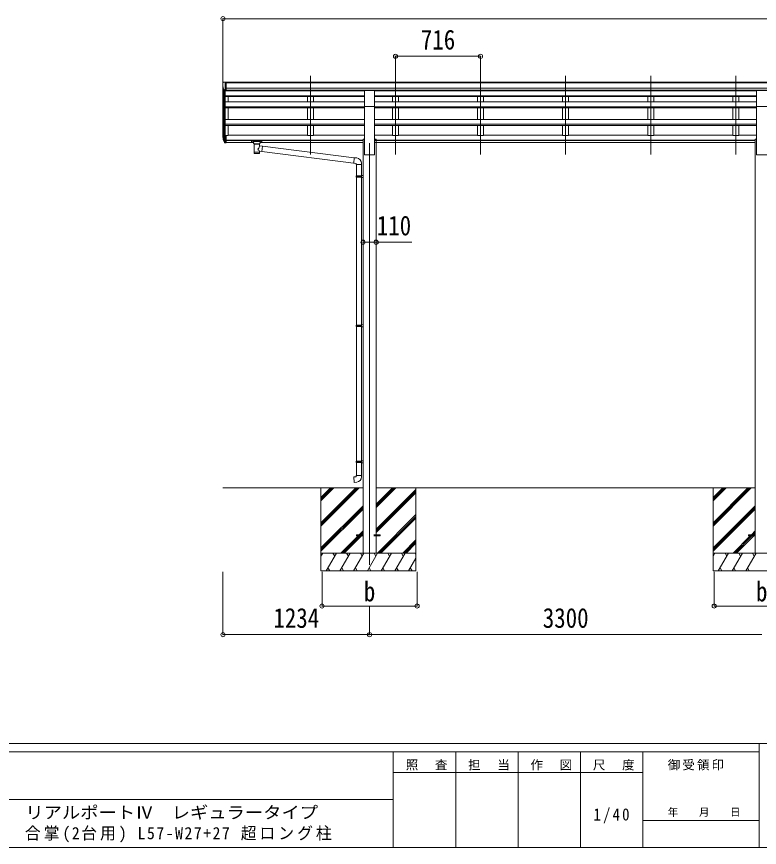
# Model space of a CAD drawing. Units: millimetres at full size. Extents: x -9783 to 33754, y -10064 to 6752.
# Drawn here: x 36 to 6287, y -6828 to 165 of the extents above; entities that cross this region are included whole.
import ezdxf
from ezdxf.enums import TextEntityAlignment as Align

# ---------------------------------------------------------------- set-up
doc = ezdxf.new("R2010")
doc.units = ezdxf.units.MM
doc.header["$LTSCALE"] = 35
doc.header["$PDMODE"] = 32
doc.header["$PDSIZE"] = 35
for name, color, linetype, lineweight in [('0-0_0', 7, 'Continuous', 9), ('0-1_本体', 4, 'Continuous', 9), ('0-2_部品', 7, 'Continuous', 9), ('0-8_PARTS2', 2, 'Continuous', 9), ('0-A_寸法', 6, 'Continuous', 9), ('F-0_240', 7, 'Continuous', 9)]:
    doc.layers.add(name, color=color, linetype=linetype, lineweight=lineweight)
doc.styles.add('ＭＳ ゴシック', font='')
doc.styles.get('ＭＳ ゴシック').set_extended_font_data('MS Gothic')

msp = doc.modelspace()

# ---------------------------------------------------------------- linework, layer by layer
at = {"layer": '0-0_0'}
for p, q in [((1772.2, -3800.4), (2951.2, -3800.4)), ((2596.4, -3800.4), (2596.4, -4500.4)), ((2596.4, -4094.58), (2890.58, -3800.4)), ((2596.4, -4108.72), (2904.73, -3800.4)), ((2596.4, -4122.86), (2918.87, -3800.4)), ((2596.4, -3910.73), (2706.74, -3800.4)), ((2596.4, -3896.59), (2692.59, -3800.4)), ((2596.4, -3882.45), (2678.45, -3800.4)), ((3061.2, -3800.4), (6251.2, -3800.4)), ((3061.2, -3966.43), (3227.24, -3800.4)), ((3061.2, -3952.29), (3213.09, -3800.4)), ((3061.2, -3938.15), (3198.95, -3800.4)), ((3061.2, -4150.28), (3396.4, -3815.08)), ((3061.2, -4164.42), (3396.4, -3829.22)), ((3061.2, -4178.56), (3396.4, -3843.37)), ((3396.4, -3800.4), (3396.4, -4500.4)), ((5896.4, -3800.4), (5896.4, -4500.4)), ((5896.4, -4094.58), (6190.58, -3800.4)), ((5896.4, -4108.72), (6204.73, -3800.4)), ((5896.4, -4122.86), (6218.87, -3800.4)), ((5896.4, -3910.73), (6006.74, -3800.4)), ((5896.4, -3896.59), (5992.59, -3800.4)), ((5896.4, -3882.45), (5978.45, -3800.4)), ((2596.4, -4306.71), (2951.2, -3951.91)), ((2596.4, -4320.85), (2951.2, -3966.05)), ((2596.4, -4335), (2951.2, -3980.2)), ((5896.4, -4306.71), (6251.2, -3951.91)), ((5896.4, -4320.85), (6251.2, -3966.05)), ((5896.4, -4335), (6251.2, -3980.2)), ((3073.21, -4350.4), (3396.4, -4027.21)), ((3087.35, -4350.4), (3396.4, -4041.35)), ((3101.5, -4350.4), (3396.4, -4055.5)), ((2919.35, -4195.9), (2951.2, -4164.04)), ((2933.49, -4195.9), (2951.2, -4178.19)), ((2947.63, -4195.9), (2951.2, -4192.33)), ((6219.35, -4195.9), (6251.2, -4164.04)), ((6233.49, -4195.9), (6251.2, -4178.19)), ((6247.63, -4195.9), (6251.2, -4192.33)), ((2764.85, -4350.4), (2910.35, -4204.9)), ((2778.99, -4350.4), (2924.49, -4204.9)), ((2793.13, -4350.4), (2938.63, -4204.9)), ((3285.35, -4350.4), (3396.4, -4239.34)), ((3299.49, -4350.4), (3396.4, -4253.49)), ((6064.85, -4350.4), (6210.35, -4204.9)), ((6078.99, -4350.4), (6224.49, -4204.9)), ((6093.13, -4350.4), (6238.63, -4204.9)), ((3313.63, -4350.4), (3396.4, -4267.63)), ((3396.4, -4350.4), (2596.4, -4350.4)), ((2596.4, -4377.9), (2612.28, -4350.4)), ((2641.15, -4500.4), (2727.75, -4350.4)), ((2712.75, -4376.38), (2697.75, -4350.4)), ((2756.62, -4500.4), (2843.22, -4350.4)), ((2828.22, -4376.38), (2813.22, -4350.4)), ((2872.09, -4500.4), (2958.69, -4350.4)), ((2943.69, -4376.38), (2928.69, -4350.4)), ((2987.56, -4500.4), (3074.16, -4350.4)), ((3059.16, -4376.38), (3044.16, -4350.4)), ((3103.03, -4500.4), (3189.63, -4350.4)), ((3174.63, -4376.38), (3159.63, -4350.4)), ((3218.5, -4500.4), (3305.1, -4350.4)), ((3275.1, -4350.4), (3290.1, -4376.38)), ((3333.97, -4500.4), (3396.4, -4392.26)), ((3390.57, -4350.4), (3396.4, -4360.5)), ((6696.4, -4350.4), (5896.4, -4350.4)), ((5896.4, -4377.9), (5912.28, -4350.4)), ((5941.15, -4500.4), (6027.75, -4350.4)), ((6012.75, -4376.38), (5997.75, -4350.4)), ((6056.62, -4500.4), (6143.22, -4350.4)), ((6128.22, -4376.38), (6113.22, -4350.4)), ((6172.09, -4500.4), (6258.69, -4350.4)), ((6243.69, -4376.38), (6228.69, -4350.4)), ((2656.15, -4474.42), (2671.15, -4500.4)), ((2771.62, -4474.42), (2786.62, -4500.4)), ((2887.09, -4474.42), (2902.09, -4500.4)), ((3002.56, -4474.42), (3017.56, -4500.4)), ((3118.03, -4474.42), (3133.03, -4500.4)), ((3233.5, -4474.42), (3248.5, -4500.4)), ((3348.97, -4474.42), (3363.97, -4500.4)), ((5956.15, -4474.42), (5971.15, -4500.4)), ((6071.62, -4474.42), (6086.62, -4500.4)), ((6187.09, -4474.42), (6202.09, -4500.4)), ((2596.4, -4500.4), (3396.4, -4500.4)), ((5896.4, -4500.4), (6696.4, -4500.4))]:
    msp.add_line(p, q, dxfattribs=at)
at = {"layer": '0-1_本体'}
for p, q in [((1798.7, -387.42), (7513.7, -387.42)), ((1798.7, -392.78), (7513.7, -392.78)), ((1772.2, -837.69), (1772.2, -424.17)), ((1776.49, -442.97), (1776.49, -861.95)), ((1786.2, -458.33), (1786.2, -879.95)), ((1792.2, -457.8), (1792.2, -835.52)), ((1792.2, -459.3), (2963.7, -459.3)), ((1798.7, -436.3), (7513.7, -436.3)), ((1798.7, -453.97), (7513.7, -453.97)), ((2963.7, -456.34), (1798.7, -456.34)), ((2483.2, -456.34), (2483.2, -459.3)), ((2533.2, -456.34), (2533.2, -459.3)), ((3048.7, -456.34), (6263.7, -456.34)), ((3048.7, -459.3), (6263.7, -459.3)), ((3199.2, -456.34), (3199.2, -459.3)), ((3249.2, -456.34), (3249.2, -459.3)), ((3915.2, -456.34), (3915.2, -459.3)), ((3965.2, -456.34), (3965.2, -459.3)), ((4631.2, -456.34), (4631.2, -459.3)), ((4681.2, -456.34), (4681.2, -459.3)), ((5347.2, -456.34), (5347.2, -459.3)), ((5397.2, -456.34), (5397.2, -459.3)), ((6063.2, -456.34), (6063.2, -459.3)), ((6113.2, -456.34), (6113.2, -459.3)), ((1792.2, -501.25), (2963.7, -501.25)), ((1792.2, -502.95), (2963.7, -502.95)), ((1792.2, -506.73), (2963.7, -506.73)), ((1792.2, -552.16), (2963.7, -552.16)), ((1817.2, -552.16), (1817.2, -506.73)), ((2483.2, -506.73), (2483.2, -552.16)), ((2533.2, -506.73), (2533.2, -552.16)), ((3048.7, -501.25), (6263.7, -501.25)), ((3048.7, -502.95), (6263.7, -502.95)), ((3048.7, -506.73), (6263.7, -506.73)), ((3048.7, -552.16), (6263.7, -552.16)), ((3199.2, -506.73), (3199.2, -552.16)), ((3249.2, -506.73), (3249.2, -552.16)), ((3915.2, -506.73), (3915.2, -552.16)), ((3965.2, -506.73), (3965.2, -552.16)), ((4631.2, -506.73), (4631.2, -552.16)), ((4681.2, -506.73), (4681.2, -552.16)), ((5347.2, -506.73), (5347.2, -552.16)), ((5397.2, -506.73), (5397.2, -552.16)), ((6063.2, -506.73), (6063.2, -552.16)), ((6113.2, -506.73), (6113.2, -552.16)), ((1792.2, -592.74), (2963.7, -592.74)), ((1792.2, -594.43), (2963.7, -594.43)), ((1792.2, -601.3), (2963.7, -601.3)), ((1817.2, -700.4), (1817.2, -601.3)), ((2483.2, -601.3), (2483.2, -700.4)), ((2533.2, -601.3), (2533.2, -700.4)), ((2963.7, -996.95), (2963.7, -590)), ((3048.7, -996.95), (3048.7, -590)), ((3048.7, -592.74), (6263.7, -592.74)), ((3048.7, -594.43), (6263.7, -594.43)), ((3048.7, -601.3), (6263.7, -601.3)), ((3199.2, -601.3), (3199.2, -700.4)), ((3249.2, -601.3), (3249.2, -700.4)), ((3915.2, -601.3), (3915.2, -700.4)), ((3965.2, -601.3), (3965.2, -700.4)), ((4631.2, -601.3), (4631.2, -700.4)), ((4681.2, -601.3), (4681.2, -700.4)), ((5347.2, -601.3), (5347.2, -700.4)), ((5397.2, -601.3), (5397.2, -700.4)), ((6063.2, -601.3), (6063.2, -700.4)), ((6113.2, -601.3), (6113.2, -700.4)), ((6263.7, -996.95), (6263.7, -590)), ((1792.2, -700.4), (2963.7, -700.4)), ((1792.2, -739.54), (2963.7, -739.54)), ((1792.2, -741.21), (2963.7, -741.21)), ((1792.2, -750.85), (2963.7, -750.85)), ((1817.2, -836.35), (1817.2, -750.85)), ((2483.2, -750.85), (2483.2, -836.35)), ((3048.7, -700.4), (6263.7, -700.4)), ((3048.7, -739.54), (6263.7, -739.54)), ((3048.7, -741.21), (6263.7, -741.21)), ((3048.7, -750.85), (6263.7, -750.85)), ((3199.2, -750.85), (3199.2, -836.35)), ((3915.2, -750.85), (3915.2, -836.35)), ((4631.2, -750.85), (4631.2, -836.35)), ((5347.2, -750.85), (5347.2, -836.35)), ((6063.2, -750.85), (6063.2, -836.35)), ((1798.7, -836.35), (1817.2, -836.35)), ((1817.2, -831.13), (2483.2, -831.13)), ((2533.2, -831.13), (2963.7, -831.13)), ((3048.7, -831.13), (3199.2, -831.13)), ((3249.2, -831.13), (3915.2, -831.13)), ((3965.2, -831.13), (4631.2, -831.13)), ((4681.2, -831.13), (5347.2, -831.13)), ((5397.2, -831.13), (6063.2, -831.13)), ((6113.2, -831.13), (6263.7, -831.13)), ((1798.7, -875.44), (2951.2, -875.44)), ((1798.7, -876.82), (2951.2, -876.82)), ((1798.7, -894), (2030.2, -894)), ((2084.2, -894), (2951.2, -894)), ((2951.2, -866.95), (2963.7, -866.95)), ((2951.2, -866.95), (2951.2, -4346.95)), ((3048.7, -866.95), (3061.2, -866.95)), ((3048.7, -875.44), (6251.2, -875.44)), ((3048.7, -876.82), (6251.2, -876.82)), ((3048.7, -894), (6251.2, -894)), ((3061.2, -866.95), (3061.2, -4346.95)), ((6251.2, -866.95), (6263.7, -866.95)), ((6251.2, -866.95), (6251.2, -4346.95)), ((2963.7, -996.95), (3048.7, -996.95)), ((6263.7, -996.95), (6348.7, -996.95))]:
    msp.add_line(p, q, dxfattribs=at)
for points in [[(2533.2, -750.85), (2533.2, -836.35), (2483.2, -836.35)], [(3249.2, -750.85), (3249.2, -836.35), (3199.2, -836.35)], [(3965.2, -750.85), (3965.2, -836.35), (3915.2, -836.35)], [(4681.2, -750.85), (4681.2, -836.35), (4631.2, -836.35)], [(5397.2, -750.85), (5397.2, -836.35), (5347.2, -836.35)], [(6113.2, -750.85), (6113.2, -836.35), (6063.2, -836.35)]]:
    msp.add_lwpolyline(points, dxfattribs=at)
at = {"layer": '0-2_部品'}
for p, q in [((1770.2, -395.19), (1770.2, -395.82)), ((1777.11, -386.39), (1773.05, -392.19)), ((1780.2, -385.82), (1777.87, -385.96)), ((1780.2, -385.82), (1798.7, -385.82)), ((1792.2, -458.8), (1792.2, -385.82)), ((1798.7, -385.82), (1808.7, -385.91)), ((1798.7, -457.8), (1798.7, -385.82)), ((1808.7, -387.42), (1808.7, -385.91)), ((1784.58, -456.99), (1775.3, -440.92)), ((1792.2, -458.8), (1787, -458.48)), ((1798.7, -457.8), (1792.2, -457.8)), ((2963.7, -455.84), (3048.7, -455.84)), ((2963.7, -590), (2963.7, -455.84)), ((3048.7, -590), (3048.7, -455.84)), ((6263.7, -455.84), (6348.7, -455.84)), ((6263.7, -590), (6263.7, -455.84)), ((2963.7, -590), (3048.7, -590)), ((6263.7, -590), (6348.7, -590)), ((1792.2, -835.11), (1792.2, -896.99)), ((1798.7, -835.11), (1792.2, -835.11)), ((1798.7, -835.11), (1798.7, -896.17)), ((1774.6, -861.15), (1784.76, -880.32)), ((1785.77, -879.07), (1776.02, -860.65)), ((1777.18, -878), (1784.76, -895.49)), ((1792.2, -879.82), (1787.07, -879.82)), ((1792.2, -881.82), (1787.36, -881.82)), ((1792.2, -896.99), (1787.36, -896.99)), ((1798.7, -873.42), (1792.2, -873.42)), ((1798.7, -878.82), (1792.2, -878.82)), ((1798.7, -896.17), (1792.2, -896.17)), ((2013.7, -881.88), (2013.7, -892.64)), ((2013.7, -882.07), (2013.7, -883.61)), ((2015.7, -881.22), (2098.7, -881.22)), ((2015.7, -883.39), (2098.7, -883.39)), ((2015.7, -893.3), (2030.2, -893.3)), ((2030.2, -900.11), (2030.2, -889.84)), ((2034.3, -904.61), (2034.29, -984.9)), ((2080.1, -922.19), (2080.1, -904.6)), ((2084.2, -900.11), (2084.2, -889.84)), ((2084.2, -893.3), (2098.7, -893.3)), ((2100.7, -881.88), (2100.7, -892.64)), ((2105.33, -926.09), (2080.1, -922.18)), ((2080.12, -984.9), (2080.1, -968.28)), ((2080.1, -968.53), (2098.31, -971.35)), ((2105.33, -926.09), (2098.31, -971.35)), ((2098.31, -971.35), (2893.2, -1070.46)), ((2105.33, -926.09), (2877.29, -1022.89)), ((2898.13, -1024.71), (2877.29, -1022.89)), ((2893.2, -1080.46), (2939.2, -1080.46)), ((2895.2, -1080.46), (2895.2, -1174.46)), ((2937.2, -1080.46), (2937.2, -1171.9)), ((2939.2, -1080.46), (2939.2, -1069.54)), ((2893.2, -1176.46), (2894.2, -1174.46)), ((2893.2, -1176.46), (2937.2, -1176.46)), ((2893.2, -1176.46), (2893.2, -1184.46)), ((2893.2, -1184.46), (2937.2, -1184.46)), ((2893.2, -1184.46), (2894.2, -1186.46)), ((2894.2, -1174.46), (2937.2, -1174.46)), ((2894.2, -1186.46), (2937.2, -1186.46)), ((2895.2, -1186.46), (2895.2, -2430.65)), ((2932.73, -1176.46), (2932.3, -1174.46)), ((2935.2, -1171.96), (2951.2, -1171.49)), ((2935.2, -1173.96), (2935.2, -1171.96)), ((2935.2, -1173.96), (2937.2, -1173.96)), ((2935.2, -1188.96), (2935.2, -1186.96)), ((2951.2, -1171.49), (2951.2, -1189.43)), ((2935.2, -1188.96), (2951.2, -1189.43)), ((2937.2, -1189.02), (2937.2, -2428.09)), ((2893.2, -2432.65), (2894.2, -2430.65)), ((2893.2, -2432.65), (2937.2, -2432.65)), ((2893.2, -2432.65), (2893.2, -2440.65)), ((2893.2, -2440.65), (2937.2, -2440.65)), ((2893.2, -2440.65), (2894.2, -2442.65)), ((2894.2, -2430.65), (2937.2, -2430.65)), ((2894.2, -2442.65), (2937.2, -2442.65)), ((2895.2, -2442.65), (2895.2, -3575.81)), ((2932.73, -2432.65), (2932.3, -2430.65)), ((2935.2, -2428.15), (2951.2, -2427.68)), ((2935.2, -2430.15), (2935.2, -2428.15)), ((2935.2, -2430.15), (2937.2, -2430.15)), ((2935.2, -2445.15), (2935.2, -2443.15)), ((2935.2, -2445.15), (2951.2, -2445.62)), ((2937.2, -2445.2), (2937.2, -3573.25)), ((2951.2, -2427.68), (2951.2, -2445.62)), ((2893.2, -3577.81), (2894.2, -3575.81)), ((2893.2, -3577.81), (2937.2, -3577.81)), ((2893.2, -3577.81), (2893.2, -3585.81)), ((2893.2, -3585.81), (2937.2, -3585.81)), ((2893.2, -3585.81), (2894.2, -3587.81)), ((2894.2, -3575.81), (2937.2, -3575.81)), ((2894.2, -3587.81), (2937.2, -3587.81)), ((2895.2, -3587.81), (2895.2, -3697.81)), ((2932.73, -3577.81), (2932.3, -3575.81)), ((2935.2, -3573.31), (2951.2, -3572.84)), ((2935.2, -3575.31), (2935.2, -3573.31)), ((2935.2, -3575.31), (2937.2, -3575.31)), ((2935.2, -3590.31), (2935.2, -3588.31)), ((2935.2, -3590.31), (2951.2, -3590.78)), ((2937.2, -3590.36), (2937.2, -3697.81)), ((2951.2, -3572.84), (2951.2, -3590.78)), ((2893.2, -3697.81), (2939.2, -3697.81)), ((2893.2, -3707.81), (2893.2, -3697.81)), ((2939.2, -3697.81), (2939.2, -3708.72))]:
    msp.add_line(p, q, dxfattribs=at)
at = {"layer": '0-2_部品', "color": 4}
for p, q in [((2896.4, -4195.9), (2896.4, -4204.9)), ((2951.2, -4195.9), (2896.4, -4195.9)), ((3096, -4195.9), (3041.2, -4195.9)), ((6196.4, -4195.9), (6196.4, -4204.9)), ((6251.2, -4195.9), (6196.4, -4195.9)), ((2951.2, -4204.9), (2896.4, -4204.9)), ((6251.2, -4204.9), (6196.4, -4204.9))]:
    msp.add_line(p, q, dxfattribs=at)
at = {"layer": '0-2_部品'}
for points in [[(2013.7, -881.88), (2013.74, -881.69), (2013.83, -881.55), (2013.92, -881.46), (2014.02, -881.39), (2014.15, -881.35), (2014.44, -881.29), (2014.93, -881.24), (2015.47, -881.22), (2015.7, -881.22)], [(2013.7, -892.64), (2013.74, -892.84), (2013.83, -892.97), (2013.92, -893.07), (2014.02, -893.13), (2014.15, -893.17), (2014.44, -893.23), (2014.93, -893.28), (2015.47, -893.3), (2015.7, -893.3)], [(2030.24, -900.06), (2030.22, -900.41), (2030.47, -901.37), (2030.99, -902.25), (2031.79, -903.09), (2032.9, -903.89), (2034.3, -904.61)], [(2080.1, -904.6), (2080.34, -904.51), (2081.69, -903.77), (2082.81, -902.92), (2083.56, -902.06), (2084.02, -901.16), (2084.19, -900.27)], [(2098.7, -881.22), (2099.06, -881.22), (2099.59, -881.25), (2100.04, -881.3), (2100.34, -881.37), (2100.51, -881.47), (2100.63, -881.61), (2100.7, -881.79), (2100.7, -881.88)], [(2098.7, -893.3), (2099.06, -893.3), (2099.59, -893.27), (2100.04, -893.22), (2100.34, -893.15), (2100.51, -893.05), (2100.63, -892.91), (2100.7, -892.73), (2100.7, -892.64)], [(2877.29, -1022.89), (2873.28, -1068.72), (2893.2, -1070.46), (2893.2, -1080.46)], [(2932.73, -1176.46), (2932.73, -1184.46), (2932.3, -1186.46)], [(2935.2, -1186.96), (2937.2, -1186.96), (2937.2, -1173.96)], [(2932.73, -2432.65), (2932.73, -2440.65), (2932.3, -2442.65)], [(2935.2, -2443.15), (2937.2, -2443.15), (2937.2, -2430.15)], [(2932.73, -3577.81), (2932.73, -3585.81), (2932.3, -3587.81)], [(2935.2, -3588.31), (2937.2, -3588.31), (2937.2, -3575.31)], [(2898.13, -3753.55), (2877.29, -3755.37), (2873.28, -3709.55), (2893.2, -3707.81)]]:
    msp.add_lwpolyline(points, dxfattribs=at)
at = {"layer": '0-2_部品', "color": 4}
msp.add_lwpolyline([(3096, -4195.9), (3096, -4204.9), (3041.2, -4204.9)], dxfattribs=at)
at = {"layer": '0-2_部品'}
for centre, radius, start, end in [((1773.2, -395.19), 3, 93, 180), ((1972.2, -395.82), 202, 180, 192.90261), ((1777.93, -386.96), 1, 93.5, 145), ((1787.18, -455.49), 3, 210, 266.5), ((1860.86, -838.98), 89.07, 174.49576, 194.41188), ((1860.15, -834.7), 88.05, 177.22392, 197.21071), ((1905.42, -841.92), 133.22, 183.27987, 195.71302), ((1787.36, -878.82), 3, 210, 270), ((1787.36, -893.99), 3, 210, 270), ((1787.07, -878.32), 1.5, 210, 270), ((2894.2, -1069.54), 45, 0, 85), ((2894.2, -3708.72), 45, 275, 0)]:
    msp.add_arc(centre, radius, start, end, dxfattribs=at)
for centre, major_axis, ratio, start_param, end_param in [((2015.7, -883.61), (2, 0), 0.109601, 1.5707963, 3.1415927), ((2057.2, -889.84), (27, 0), 0.122176, 6.2831853, 9.424778), ((2057.22, -905.07), (-22.91, 0.42), 0.072511, 0.0008029, 1.5715993), ((2057.22, -906.69), (-22.91, 0.42), 0.072511, 0.0008029, 1.5715993), ((2057.19, -905.07), (22.92, 0.42), 0.07247, 4.71158, 6.2823764), ((2057.19, -906.69), (22.92, 0.42), 0.07247, 4.71158, 6.2823764), ((2068.2, -900.11), (16, 0), 0.361356, 6.2636979, 6.2831853), ((2098.7, -883.61), (2, 0), 0.109601, 0, 1.5707963), ((2057.2, -972.46), (22.91, 0), 0.122865, 3.1415927, 6.2831853), ((2057.2, -948.73), (-22.81, -26.62), 0.234429, 1.6855472, 3.1268519), ((2059.76, -946.08), (20.32, -22.25), 0.045535, 0.0389954, 1.3075346), ((2057.2, -984.9), (22.92, 0), 0.101955, 3.1415499, 6.2833984)]:
    msp.add_ellipse(centre, major_axis=major_axis, ratio=ratio, start_param=start_param, end_param=end_param, dxfattribs=at)
at = {"layer": '0-8_PARTS2'}
for p, q in [((2508.2, -994.69), (2508.2, -332.17)), ((3224.2, -994.69), (3224.2, -332.17)), ((3940.2, -994.69), (3940.2, -332.17)), ((4656.2, -994.69), (4656.2, -332.17)), ((5372.2, -994.69), (5372.2, -332.17)), ((6088.2, -994.69), (6088.2, -332.17)), ((3006.2, -900.9), (3006.2, -4450.9))]:
    msp.add_line(p, q, dxfattribs=at)
at = {"layer": '0-A_寸法'}
for p, q in [((1772.2, 147.96), (7540.2, 147.96)), ((1772.2, 147.96), (1772.2, -397.67)), ((3224.2, -168.66), (3224.2, -397.67)), ((3224.2, -168.66), (3940.2, -168.66)), ((3940.2, -168.66), (3940.2, -397.67)), ((2951.2, -1733.54), (3061.2, -1733.54)), ((3061.2, -1733.54), (3361.2, -1733.54)), ((1772.2, -5036.77), (1772.2, -4507.82)), ((2606.2, -4796.79), (2606.2, -4507.82)), ((3406.2, -4796.79), (3406.2, -4507.82)), ((5906.2, -4796.79), (5906.2, -4507.82)), ((2606.2, -4796.79), (3406.2, -4796.79)), ((3006.2, -5036.77), (3006.2, -4796.79)), ((5906.2, -4796.79), (6706.2, -4796.79)), ((1772.2, -5036.77), (3006.2, -5036.77)), ((3006.2, -5036.77), (6306.2, -5036.77))]:
    msp.add_line(p, q, dxfattribs=at)
for p in [(1772.2, 147.96), (3224.2, -168.66), (3940.2, -168.66), (2951.2, -1733.54), (3061.2, -1733.54), (2606.2, -4796.79), (3406.2, -4796.79), (5906.2, -4796.79), (1772.2, -5036.77), (3006.2, -5036.77)]:
    msp.add_point(p, dxfattribs=at)
at = {"layer": 'F-0_240', "color": 5}
for p, q in [((-9783.03, -5953.1), (9396.97, -5953.1)), ((6285.75, -5953.1), (6285.75, -6828.1)), ((-9783.03, -6023.1), (6285.75, -6023.1)), ((3205.75, -6023.1), (3205.75, -6828.1)), ((3730.75, -6023.1), (3730.75, -6828.1)), ((4255.75, -6023.1), (4255.75, -6828.1)), ((4780.75, -6023.1), (4780.75, -6828.1)), ((5305.75, -6023.1), (5305.75, -6828.1)), ((3205.75, -6198.1), (5305.75, -6198.1)), ((-3969.25, -6425.6), (3205.75, -6425.6)), ((5305.75, -6600.6), (6285.75, -6600.6)), ((-9783.03, -6828.1), (9396.97, -6828.1))]:
    msp.add_line(p, q, dxfattribs=at)

# ---------------------------------------------------------------- texts
at = {"layer": '0-A_寸法', "color": 7, "style": 'ＭＳ ゴシック', "width": 0.85}
for s, p in [('716', (3437.83, -161.66)), ('110', (3066.83, -1726.54)), ('b', (2958.08, -4807.29)), ('b', (6258.08, -4807.29)), ('1234', (2196.7, -5029.77)), ('3300', (4463.7, -5029.77))]:
    msp.add_text(s, height=166.8, dxfattribs=at).set_placement(p, align=Align.BOTTOM_LEFT)
at = {"layer": 'F-0_240', "style": 'ＭＳ ゴシック', "width": 1.1}
msp.add_text('リアルポートⅣ\u3000レギュラータイプ', height=102.6, dxfattribs=at).set_placement((109.35, -6616.22), align=Align.BOTTOM_LEFT)
at = {"layer": 'F-0_240', "style": 'ＭＳ ゴシック'}
msp.add_text('年\u3000\u3000月\u3000\u3000日', height=64.15, dxfattribs=at).set_placement((5515.76, -6583.1), align=Align.BOTTOM_LEFT)
at = {"layer": 'F-0_240', "attachment_point": 7, "style": 'ＭＳ ゴシック'}
for s, insert, char_height in [('\\T1.17;照\u3000査', (3310.76, -6180.6), 76.98), ('\\T1.17;担\u3000当', (3835.76, -6180.6), 76.98), ('\\T1.17;尺\u3000度', (4885.76, -6180.6), 76.98), ('\\T1.17;御受領印', (5515.75, -6180.6), 76.98), ('\\T1.17;作\u3000図', (4360.75, -6180.6), 76.98), ('\\T1.28;\\W0.9;1/40', (4890.13, -6626.85), 102.6), ('\\T1.19;\\W0.95;合掌(2台用)\\~L57-W27+27\\~超ロング柱', (105.33, -6786.55), 102.6)]:
    msp.add_mtext(s, dxfattribs=dict(at, insert=insert, char_height=char_height))

doc.saveas('drawing.dxf')
